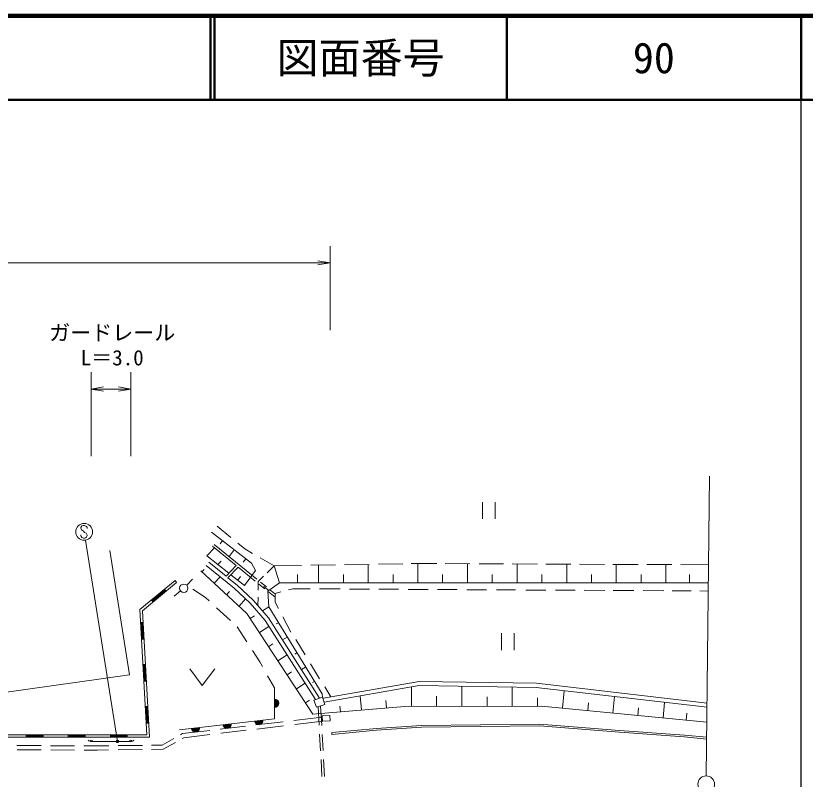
# Model space of a CAD drawing. Units: millimetres, scale not verified. Extents: x 40000 to 680000, y 20000 to 380000.
# Drawn here: x 485598 to 579500, y 289192 to 380000 of the extents above; entities that cross this region are included whole.
import ezdxf
from ezdxf.enums import TextEntityAlignment as Align

# ---------------------------------------------------------------- set-up
doc = ezdxf.new("R2010")
doc.units = ezdxf.units.MM
doc.header["$LTSCALE"] = 1000
for name, color, linetype, lineweight in [('M-BGD', 7, 'Continuous', 13), ('M-BMK-SRVR', 3, 'Continuous', 13), ('M-STR-STR3', 7, 'Continuous', 13), ('M-TTL', 2, 'Continuous', 140), ('M-TTL-BAND', 7, 'Continuous', 25), ('M-TTL-FRAM', 7, 'Continuous', 13), ('M-TTL-LINE', 7, 'Continuous', 50)]:
    doc.layers.add(name, color=color, linetype=linetype, lineweight=lineweight)
doc.layers.add('M-TTL-TXT', color=7, linetype='Continuous')
doc.styles.add('ＭＳ ゴシック', font='')
doc.styles.get('ＭＳ ゴシック').set_extended_font_data('MS Gothic')

# ---------------------------------------------------------------- blocks, each defined once
blk = doc.blocks.new('filled_dot')
at = {"color": 0, "linetype": 'Continuous', "lineweight": -2, "const_width": 1.25}
blk.add_lwpolyline([(-0.625, 0, 1), (0.625, 0, 1)], format="xyb", close=True, dxfattribs=at)
blk = doc.blocks.new('open_arrow')
at = {"color": 0, "linetype": 'Continuous', "lineweight": -2}
blk.add_lwpolyline([(7.5, 1.25), (0, 0), (7.5, -1.25)], dxfattribs=at)

msp = doc.modelspace()

# ---------------------------------------------------------------- linework, layer by layer
at = {"layer": 'M-BGD'}
for p, q in [((541102, 320148), (541102, 322148)), ((542602, 322148), (542602, 320148)), ((511195, 317931), (509558, 319272)), ((508889, 318596), (513646, 314876)), ((510198, 317573), (509920, 317190)), ((508342, 315752), (509242, 316695)), ((511810, 314606), (508982, 316906)), ((514273, 312990), (509189, 317124)), ((511577, 316494), (510979, 315669)), ((512842, 316583), (512016, 317259)), ((513773, 316050), (512842, 316583)), ((496788, 316382), (499121, 301593)), ((510947, 313702), (508338, 315755)), ((516346, 314578), (514678, 315532)), ((511583, 311899), (508259, 314602)), ((510603, 313341), (508575, 314990)), ((509645, 314727), (510025, 315125)), ((510603, 313341), (511810, 314606)), ((512957, 315416), (512664, 315012)), ((513646, 314876), (514114, 314030)), ((516346, 314578), (515492, 313749)), ((519574, 314625), (516346, 314578)), ((516346, 314578), (516986, 312537)), ((523636, 314683), (520702, 314641)), ((521625, 314620), (521625, 312537)), ((527622, 314741), (524711, 314699)), ((527525, 312537), (527525, 314740)), ((531625, 314829), (528748, 314766)), ((533016, 314859), (532623, 314851)), ((535694, 314845), (533016, 314859)), ((533425, 312537), (533425, 314857)), ((539624, 314824), (536663, 314840)), ((539325, 312538), (539325, 314826)), ((543608, 314804), (540726, 314819)), ((547670, 314782), (544656, 314798)), ((545225, 312538), (545225, 314795)), ((551627, 314758), (548666, 314775)), ((551125, 312538), (551125, 314761)), ((555637, 314734), (552650, 314752)), ((559618, 314730), (556631, 314721)), ((557025, 312538), (557025, 314726)), ((563629, 314742), (560641, 314733)), ((562925, 312538), (562925, 314740)), ((568016, 314756), (564703, 314746)), ((513091, 308920), (507619, 313976)), ((507746, 313860), (508006, 314142)), ((510820, 313134), (512043, 314416)), ((514081, 312760), (512043, 314416)), ((514114, 314030), (512812, 312235)), ((500351, 309373), (504541, 312811)), ((504731, 312579), (504541, 312811)), ((505927, 312274), (506617, 312994)), ((509214, 312502), (509912, 313258)), ((511911, 312276), (510836, 313151)), ((512812, 312235), (511184, 313516)), ((512323, 313291), (511997, 312876)), ((514430, 312719), (514419, 311691)), ((515063, 313333), (514430, 312719)), ((519125, 312537), (519125, 313537)), ((524575, 312537), (524575, 313537)), ((530475, 312537), (530475, 313537)), ((536375, 312537), (536375, 313537)), ((542275, 312538), (542275, 313538)), ((548175, 312538), (548175, 313538)), ((554075, 312538), (554075, 313538)), ((559975, 312538), (559975, 313538)), ((565725, 312538), (565725, 313538)), ((500659, 309237), (504731, 312579)), ((503278, 311774), (503468, 311542)), ((503278, 311774), (503468, 311542)), ((508174, 310791), (506643, 311797)), ((513489, 310126), (511583, 311899)), ((513849, 310474), (511911, 312276)), ((515232, 311823), (514510, 312411)), ((515421, 312056), (514693, 312648)), ((515107, 312125), (515703, 311629)), ((516986, 312537), (515580, 311542)), ((516370, 311284), (515781, 311764)), ((567991, 312538), (516986, 312537)), ((518564, 311851), (518018, 311710)), ((520595, 311840), (518564, 311851)), ((524168, 311820), (521740, 311833)), ((527660, 311801), (525287, 311814)), ((531123, 311781), (528777, 311794)), ((534642, 311762), (532269, 311775)), ((501795, 310428), (503341, 311697)), ((501795, 310428), (503341, 311697)), ((501859, 310351), (503405, 311620)), ((501859, 310351), (503405, 311620)), ((505197, 311594), (504427, 310954)), ((510683, 311145), (511020, 311509)), ((514409, 310827), (514398, 309843)), ((515580, 311542), (515683, 309689)), ((516437, 310843), (515644, 311488)), ((517115, 311477), (516437, 311302)), ((516437, 311302), (516437, 310238)), ((538105, 311743), (535760, 311756)), ((541596, 311724), (539250, 311737)), ((545032, 311705), (542769, 311717)), ((548659, 311685), (546287, 311698)), ((552123, 311666), (549805, 311679)), ((555669, 311646), (553215, 311660)), ((559132, 311627), (556651, 311641)), ((562679, 311608), (560223, 311621)), ((565924, 311590), (563687, 311602)), ((567980, 311578), (566960, 311584)), ((501732, 310506), (501922, 310274)), ((508608, 310392), (508174, 310791)), ((512938, 310638), (512152, 309788)), ((515262, 308087), (513489, 310126)), ((515663, 308387), (513849, 310474)), ((516437, 310238), (516832, 309493)), ((501179, 294480), (500351, 309373)), ((501496, 294180), (500659, 309237)), ((511123, 308079), (509475, 309594)), ((515683, 309689), (514931, 309229)), ((515683, 309689), (522029, 299329)), ((520941, 296933), (513091, 308920)), ((513491, 308309), (513997, 308640)), ((521249, 298665), (515262, 308087)), ((521735, 298833), (515663, 308387)), ((517353, 308511), (518312, 306702)), ((500736, 307858), (500436, 307841)), ((500736, 307858), (500436, 307841)), ((500647, 305850), (500536, 307847)), ((500647, 305850), (500536, 307847)), ((500747, 305855), (500636, 307852)), ((500747, 305855), (500636, 307852)), ((513093, 305532), (511948, 307320)), ((514587, 306636), (515715, 307374)), ((516832, 307813), (516578, 307658)), ((543376, 304561), (543376, 306561)), ((544876, 306561), (544876, 304561)), ((500847, 305861), (500547, 305844)), ((515683, 304963), (516185, 305291)), ((517877, 306108), (517326, 305771)), ((518915, 305799), (520024, 303977)), ((514617, 303154), (513759, 304493)), ((516779, 303289), (517860, 303998)), ((519026, 304232), (518783, 304083)), ((501013, 302866), (500714, 302849)), ((500925, 300858), (500814, 302855)), ((501025, 300863), (500914, 302860)), ((514942, 302582), (514617, 303154)), ((520070, 302527), (519579, 302226)), ((520660, 302930), (521742, 301152)), ((499121, 301593), (483636, 299409)), ((506285, 302340), (507785, 300340)), ((507785, 300340), (509285, 302340)), ((516374, 300062), (515554, 301504)), ((517874, 301616), (518386, 301951)), ((501124, 300869), (500825, 300852)), ((520006, 300622), (518970, 299943)), ((521115, 300821), (520883, 300679)), ((533560, 300822), (522190, 298843)), ((547523, 300603), (533560, 300822)), ((567833, 298246), (547523, 300603)), ((516374, 296385), (516374, 300062)), ((533599, 300322), (522276, 298351)), ((522343, 300165), (523055, 298994)), ((532657, 300158), (532661, 297850)), ((547490, 300104), (533599, 300322)), ((538661, 297861), (538657, 300242)), ((544661, 297872), (544657, 300148)), ((567828, 297744), (547490, 300104)), ((550839, 299715), (550639, 297637)), ((521056, 298598), (522069, 298949)), ((522029, 299329), (522069, 298949)), ((522069, 298949), (522363, 298099)), ((526562, 299097), (526703, 297416)), ((535661, 297856), (535659, 299068)), ((541661, 297867), (541659, 298977)), ((547661, 297878), (547660, 298886)), ((556611, 297062), (556800, 299023)), ((501291, 297873), (500991, 297857)), ((501202, 295865), (501091, 297862)), ((501302, 295871), (501191, 297868)), ((520066, 298270), (520537, 298578)), ((531875, 297849), (520941, 296933)), ((521350, 297748), (521056, 298598)), ((522363, 298099), (521350, 297748)), ((521686, 295620), (521567, 297823)), ((521988, 295593), (521862, 297925)), ((524212, 297207), (524155, 297889)), ((529693, 297666), (529617, 298569)), ((548128, 297879), (531875, 297849)), ((567808, 295984), (548128, 297879)), ((553625, 297349), (553716, 298297)), ((559598, 296774), (559684, 297671)), ((562584, 296487), (562761, 298332)), ((522057, 296724), (522956, 296773)), ((522956, 296773), (522990, 296131)), ((565415, 297049), (565335, 296222)), ((501402, 295876), (501102, 295860)), ((505081, 295083), (516374, 296385)), ((514141, 295647), (517398, 296032)), ((518680, 296183), (522060, 296582)), ((518798, 295694), (522119, 296086)), ((522092, 296083), (522057, 296724)), ((522990, 296131), (522092, 296083)), ((505417, 294617), (508662, 295000)), ((509905, 295147), (512923, 295503)), ((510001, 294655), (513001, 295009)), ((514255, 295157), (517431, 295532)), ((523185, 294729), (528505, 295227)), ((523203, 294530), (528521, 295027)), ((528505, 295227), (533852, 295570)), ((528521, 295027), (533860, 295370)), ((533852, 295570), (547885, 295757)), ((533860, 295370), (547878, 295557)), ((547878, 295557), (557392, 294774)), ((547885, 295757), (557408, 294973)), ((557408, 294973), (565131, 294413)), ((484512, 294480), (501179, 294480)), ((484512, 294180), (501496, 294180)), ((486846, 294480), (486846, 294180)), ((486846, 294380), (488846, 294380)), ((486846, 294280), (488846, 294280)), ((488846, 294480), (488846, 294180)), ((491846, 294480), (491846, 294180)), ((491846, 294380), (493846, 294380)), ((491846, 294280), (493846, 294280)), ((493846, 294480), (493846, 294180)), ((496846, 294480), (496846, 294180)), ((496846, 294380), (498846, 294380)), ((496846, 294380), (498846, 294380)), ((496846, 294280), (498846, 294280)), ((496846, 294280), (498846, 294280)), ((498846, 294480), (498846, 294180)), ((498846, 294480), (498846, 294180)), ((502990, 293252), (504386, 294037)), ((505190, 294489), (505417, 294617)), ((505407, 294038), (505575, 294132)), ((505575, 294132), (508664, 294497)), ((521850, 292570), (521744, 294548)), ((522148, 292617), (522045, 294530)), ((523185, 294729), (523203, 294530)), ((557392, 294774), (565115, 294214)), ((565115, 294214), (567786, 293974)), ((565131, 294413), (567788, 294175)), ((485704, 293199), (488618, 293185)), ((489717, 293180), (492586, 293166)), ((493706, 293161), (495279, 293153)), ((499281, 293680), (494579, 293680)), ((495279, 293153), (496654, 293171)), ((497795, 293185), (500653, 293222)), ((501729, 293236), (502990, 293252)), ((503124, 292754), (504585, 293575)), ((485768, 292699), (488599, 292685)), ((489771, 292679), (492576, 292666)), ((493749, 292660), (495281, 292653)), ((495281, 292653), (496642, 292671)), ((497766, 292685), (500625, 292722)), ((501749, 292736), (503124, 292754)), ((522015, 289524), (521907, 291523)), ((522315, 289515), (522207, 291524))]:
    msp.add_line(p, q, dxfattribs=at)
msp.add_circle((505576, 311910), 500, dxfattribs=at)
for centre, radius, start, end in [((516374, 298223), 500, 270, 90), ((516374, 298223), 500, 270, 90), ((516374, 298223), 450, 270, 90), ((516374, 298223), 400, 270, 90), ((516374, 298223), 350, 270, 90), ((516374, 298223), 300, 270, 90), ((516374, 298223), 250, 270, 90), ((516374, 298223), 200, 270, 90), ((516374, 298223), 150, 270, 90), ((516374, 298223), 100, 270, 90), ((516374, 298223), 50, 270, 90), ((514492, 296168), 500, 186.57568, 6.57568), ((514492, 296168), 500, 186.57568, 6.57568), ((514492, 296168), 450, 186.57568, 6.57568), ((514492, 296168), 400, 186.57568, 6.57568), ((514492, 296168), 350, 186.57568, 6.57568), ((514492, 296168), 300, 186.57568, 6.57568), ((514492, 296168), 250, 186.57568, 6.57568), ((514492, 296168), 200, 186.57568, 6.57568), ((514492, 296168), 150, 186.57568, 6.57568), ((514492, 296168), 100, 186.57568, 6.57568), ((514492, 296168), 50, 186.57568, 6.57568), ((506963, 295300), 500, 186.57568, 6.57568), ((506963, 295300), 500, 186.57568, 6.57568), ((506963, 295300), 450, 186.57568, 6.57568), ((506963, 295300), 400, 186.57568, 6.57568), ((506963, 295300), 350, 186.57568, 6.57568), ((506963, 295300), 300, 186.57568, 6.57568), ((506963, 295300), 250, 186.57568, 6.57568), ((506963, 295300), 200, 186.57568, 6.57568), ((506963, 295300), 150, 186.57568, 6.57568), ((506963, 295300), 100, 186.57568, 6.57568), ((506963, 295300), 50, 186.57568, 6.57568), ((510728, 295734), 500, 186.57568, 6.57568), ((510728, 295734), 500, 186.57568, 6.57568), ((510728, 295734), 450, 186.57568, 6.57568), ((510728, 295734), 400, 186.57568, 6.57568), ((510728, 295734), 350, 186.57568, 6.57568), ((510728, 295734), 300, 186.57568, 6.57568), ((510728, 295734), 250, 186.57568, 6.57568), ((510728, 295734), 200, 186.57568, 6.57568), ((510728, 295734), 150, 186.57568, 6.57568), ((510728, 295734), 100, 186.57568, 6.57568), ((510728, 295734), 50, 186.57568, 6.57568), ((494579, 294180), 500, 225, 270), ((494579, 293680), 150, 0, 180), ((499281, 293680), 150, 0, 180), ((499281, 294180), 500, 270, 315)]:
    msp.add_arc(centre, radius, start, end, dxfattribs=at)
at = {"layer": 'M-BMK-SRVR'}
msp.add_line((568131, 325247), (567738, 289589), dxfattribs=at)
msp.add_circle((567727, 288589), 1000, dxfattribs=at)
at = {"layer": 'M-STR-STR3'}
for p, q in [((522990, 342604), (522990, 352604)), ((436048, 350604), (522990, 350604)), ((494579, 327604), (494579, 337604)), ((499281, 327604), (499281, 337604)), ((499281, 335604), (494579, 335604))]:
    msp.add_line(p, q, dxfattribs=at)
at = {"layer": 'M-TTL'}
msp.add_line((680000, 380000), (40000, 380000), dxfattribs=at)
at = {"layer": 'M-TTL-BAND'}
msp.add_line((579000, 20000), (579000, 370000), dxfattribs=at)
at = {"layer": 'M-TTL-FRAM'}
for p, q in [((493454, 319314), (493330, 319130)), ((493646, 319380), (493454, 319314)), ((493767, 319377), (493646, 319380)), ((494017, 319259), (493767, 319377)), ((493330, 319130), (493332, 318998)), ((493332, 318998), (493396, 318869)), ((493396, 318869), (493651, 318687)), ((493651, 318687), (493780, 318556)), ((493780, 318556), (493959, 318440)), ((493959, 318440), (494086, 318240)), ((494080, 319127), (494017, 319259)), ((494080, 318998), (494080, 319127)), ((493332, 318150), (493330, 318271)), ((493372, 318047), (493332, 318150)), ((493456, 317937), (493372, 318047)), ((493643, 317876), (493456, 317937)), ((493777, 317876), (493643, 317876)), ((493878, 317905), (493777, 317876)), ((494020, 317997), (493878, 317905)), ((497694, 293680), (493894, 317630)), ((494080, 318129), (494020, 317997)), ((494086, 318240), (494080, 318129))]:
    msp.add_line(p, q, dxfattribs=at)
msp.add_circle((493737, 318617), 1000, dxfattribs=at)
at = {"layer": 'M-TTL-LINE'}
for p, q in [((508747, 380000), (508747, 370000)), ((509247, 380000), (509247, 370000)), ((543997, 380000), (543997, 370000)), ((579000, 380000), (579000, 370000)), ((40000, 370000), (680000, 370000))]:
    msp.add_line(p, q, dxfattribs=at)

# ---------------------------------------------------------------- block references
at = {"layer": 'M-STR-STR3', "xscale": 193, "yscale": 193, "rotation": 180}
for p in [(522990, 350604), (499281, 335604)]:
    msp.add_blockref('open_arrow', p, dxfattribs=at)
at = {"layer": 'M-STR-STR3', "xscale": 193, "yscale": 193}
msp.add_blockref('open_arrow', (494579, 335604), dxfattribs=at)
at = {"layer": 'M-TTL-FRAM', "xscale": 160, "yscale": 160, "rotation": 99}
msp.add_blockref('filled_dot', (497694, 293680), dxfattribs=at)

# ---------------------------------------------------------------- texts
at = {"layer": 'M-STR-STR3', "style": 'ＭＳ ゴシック'}
for s, p in [('ガードレール', (489571, 342309)), ('L＝3.0', (493321, 339331))]:
    msp.add_text(s, height=1833, dxfattribs=at).set_placement(p, align=Align.MIDDLE_LEFT)
at = {"layer": 'M-TTL-TXT', "style": 'ＭＳ ゴシック'}
for s, p in [('図面番号', (526622, 375000)), ('90', (561497, 375000))]:
    msp.add_text(s, height=3666, dxfattribs=at).set_placement(p, align=Align.MIDDLE_CENTER)

doc.saveas('drawing.dxf')
